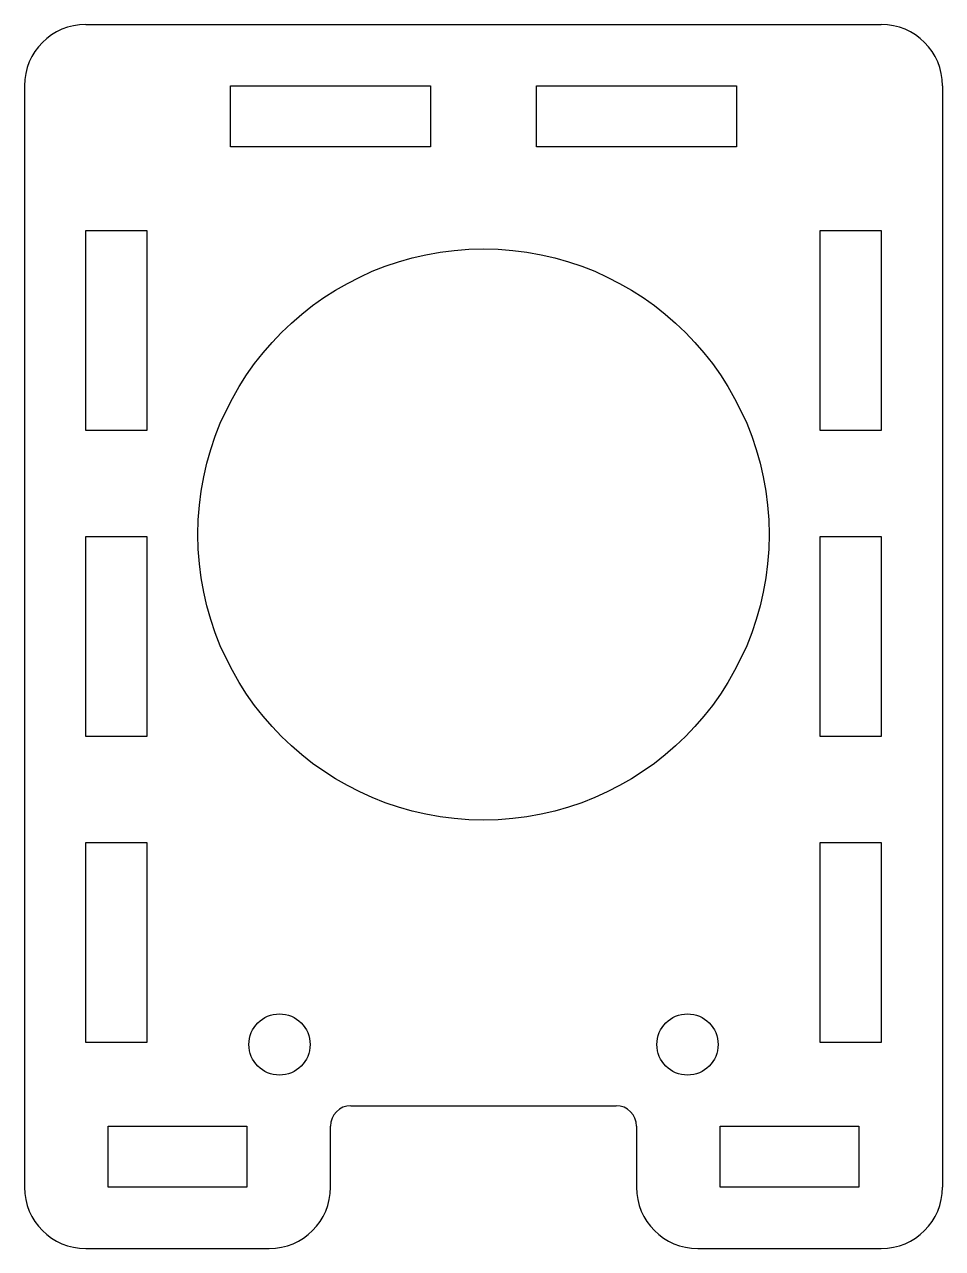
# Model space of a CAD drawing. Extents: x 0 to 45, y -6 to 54.
import ezdxf

# ---------------------------------------------------------------- set-up
doc = ezdxf.new("R2010")
doc.units = 0
doc.layers.get('0').update_dxf_attribs({"linetype": 'continuous'})

# ---------------------------------------------------------------- blocks, each defined once
blk = doc.blocks.new('FILLET007')
at = {"color": 0}
for p, q in [((3, 54), (42, 54)), ((0, 51), (0, -3)), ((10.1, 51), (19.9, 51)), ((10.1, 48), (10.1, 51)), ((19.9, 51), (19.9, 48)), ((25.1, 51), (34.9, 51)), ((25.1, 48), (25.1, 51)), ((34.9, 51), (34.9, 48)), ((45, 51), (45, -3)), ((19.9, 48), (10.1, 48)), ((34.9, 48), (25.1, 48)), ((3, 43.9), (6, 43.9)), ((3, 34.1), (3, 43.9)), ((6, 43.9), (6, 34.1)), ((39, 43.9), (42, 43.9)), ((39, 34.1), (39, 43.9)), ((42, 43.9), (42, 34.1)), ((6, 34.1), (3, 34.1)), ((42, 34.1), (39, 34.1)), ((3, 28.9), (6, 28.9)), ((3, 19.1), (3, 28.9)), ((6, 28.9), (6, 19.1)), ((39, 28.9), (42, 28.9)), ((39, 19.1), (39, 28.9)), ((42, 28.9), (42, 19.1)), ((6, 19.1), (3, 19.1)), ((42, 19.1), (39, 19.1)), ((3, 13.9), (6, 13.9)), ((3, 4.1), (3, 13.9)), ((6, 13.9), (6, 4.1)), ((39, 13.9), (42, 13.9)), ((39, 4.1), (39, 13.9)), ((42, 13.9), (42, 4.1)), ((6, 4.1), (3, 4.1)), ((42, 4.1), (39, 4.1)), ((16, 1), (29, 1)), ((4.1, 0), (10.9, 0)), ((4.1, -3), (4.1, 0)), ((10.9, 0), (10.9, -3)), ((15, -3), (15, 0)), ((30, 0), (30, -3)), ((34.1, 0), (40.9, 0)), ((34.1, -3), (34.1, 0)), ((40.9, 0), (40.9, -3)), ((10.9, -3), (4.1, -3)), ((40.9, -3), (34.1, -3)), ((3, -6), (12, -6)), ((33, -6), (42, -6))]:
    blk.add_line(p, q, dxfattribs=at)
for centre, radius in [((22.5, 29), 14), ((12.5, 4), 1.5), ((32.5, 4), 1.5)]:
    blk.add_circle(centre, radius, dxfattribs=at)
for centre, radius, start, end in [((3, 51), 3, 90, -180), ((42, 51), 3, 0, 90), ((16, 0), 1, 90, 180), ((29, 0), 1, 0, 90), ((3, -3), 3, 180, -90), ((12, -3), 3, -90, 0), ((33, -3), 3, 180, -90), ((42, -3), 3, -90, 0)]:
    blk.add_arc(centre, radius, start, end, dxfattribs=at)

msp = doc.modelspace()

# ---------------------------------------------------------------- block references
at = {"color": 0}
msp.add_blockref('FILLET007', (0, 0), dxfattribs=at)

doc.saveas('drawing.dxf')
